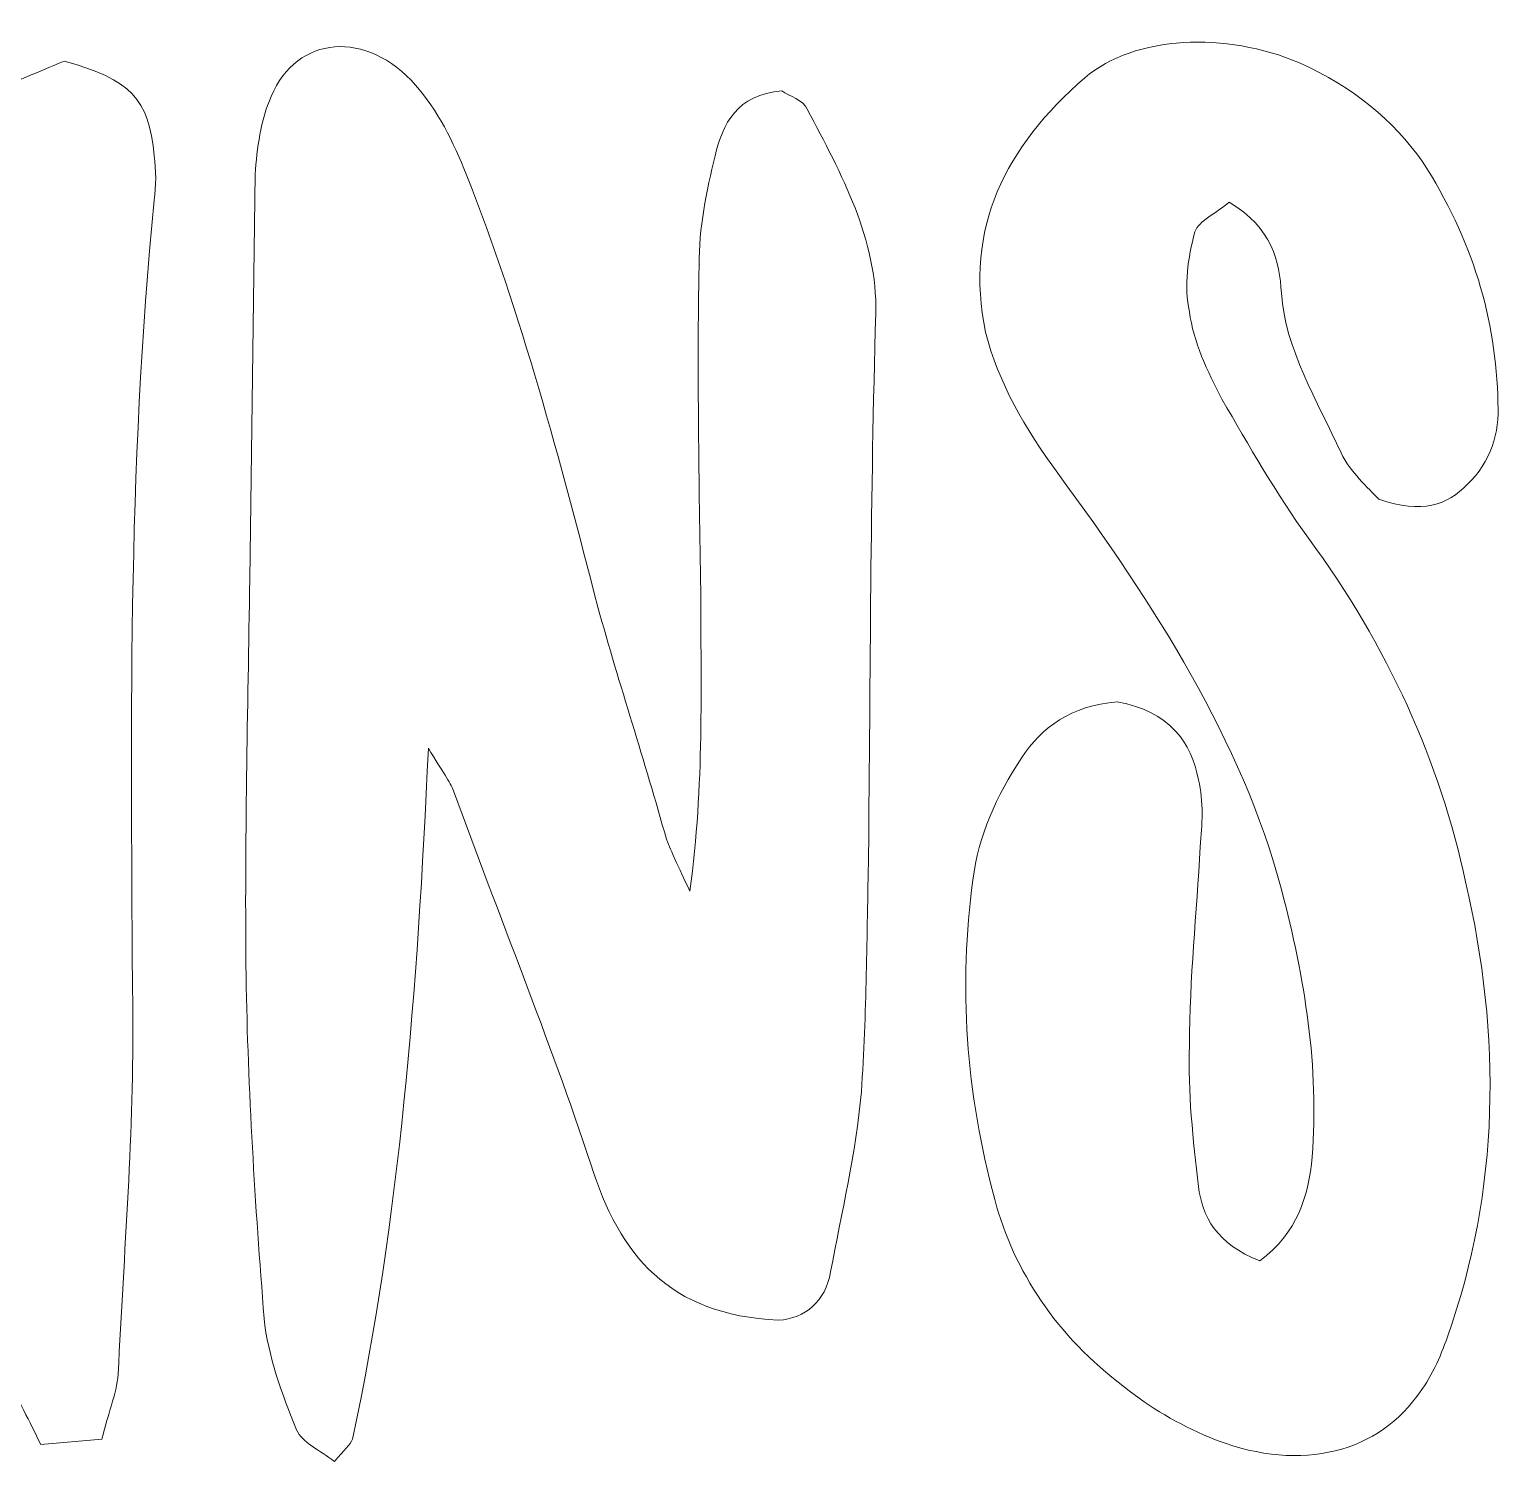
# Model space of a CAD drawing. Header units: inches. Extents: x 0.62 to 5.37, y -5.79 to -0.4.
# Drawn here: x 3.96 to 5.071, y -5.766 to -4.677 of the extents above; entities that cross this region are included whole.
import ezdxf

# ---------------------------------------------------------------- set-up
doc = ezdxf.new("R2010")
doc.units = ezdxf.units.IN
doc.header["$MEASUREMENT"] = 0
doc.layers.add('Layer 1', color=7, linetype='Continuous')

msp = doc.modelspace()

# ---------------------------------------------------------------- linework, layer by layer
at = {"layer": 'Layer 1', "lineweight": 0}
for points, knots in [([(4.5279, -4.7235), (4.4939, -4.7263), (4.483, -4.7487), (4.4775, -4.7725), (4.4708, -4.7992), (4.4653, -4.8272), (4.4653, -4.8552), (4.4639, -4.9364), (4.4653, -5.0192), (4.4666, -5.1004), (4.4666, -5.1733), (4.4693, -5.2461), (4.4585, -5.3274), (4.4489, -5.3078), (4.4449, -5.298), (4.4407, -5.2882), (4.4244, -5.2293), (4.4053, -5.1718), (4.389, -5.113), (4.3604, -5.0023), (4.3318, -4.893), (4.2897, -4.7865), (4.2801, -4.7627), (4.2679, -4.7375), (4.2515, -4.7193), (4.2148, -4.6772), (4.1617, -4.6815), (4.1426, -4.7277), (4.1345, -4.7459), (4.1318, -4.7669), (4.1304, -4.7865), (4.1304, -4.7865), (4.1263, -5.092), (4.1263, -5.092), (4.1249, -5.1915), (4.1223, -5.2909), (4.1236, -5.3918), (4.1249, -5.4773), (4.1304, -5.5641), (4.1372, -5.6496), (4.1399, -5.6777), (4.1508, -5.7071), (4.1617, -5.7337), (4.1658, -5.7435), (4.1794, -5.7491), (4.1903, -5.7576), (4.1971, -5.7491), (4.2026, -5.7449), (4.2039, -5.7407), (4.2393, -5.5739), (4.2529, -5.4031), (4.2611, -5.2195), (4.272, -5.2377), (4.2774, -5.2447), (4.2801, -5.2517), (4.3142, -5.3456), (4.3523, -5.4381), (4.3836, -5.5333), (4.4053, -5.602), (4.4422, -5.6469), (4.5252, -5.651), (4.5456, -5.6496), (4.5606, -5.637), (4.5646, -5.6146), (4.5729, -5.5698), (4.5837, -5.5249), (4.5878, -5.4787), (4.5919, -5.4198), (4.5919, -5.361), (4.5932, -5.3007), (4.5946, -5.1648), (4.5946, -5.0275), (4.5987, -4.8916), (4.6, -4.8356), (4.5729, -4.7865), (4.547, -4.7375), (4.5443, -4.7305), (4.5333, -4.7277), (4.5279, -4.7235)], [0, 0, 0, 0, 1, 1, 1, 2, 2, 2, 3, 3, 3, 4, 4, 4, 5, 5, 5, 6, 6, 6, 7, 7, 7, 8, 8, 8, 9, 9, 9, 10, 10, 10, 11, 11, 11, 12, 12, 12, 13, 13, 13, 14, 14, 14, 15, 15, 15, 16, 16, 16, 17, 17, 17, 18, 18, 18, 19, 19, 19, 20, 20, 20, 21, 21, 21, 22, 22, 22, 23, 23, 23, 24, 24, 24, 25, 25, 25, 26, 26, 26, 26]), ([(4.8653, -4.8075), (4.898, -4.8272), (4.9034, -4.8524), (4.9047, -4.8762), (4.9075, -4.9183), (4.932, -4.9575), (4.9497, -4.9967), (4.9565, -5.0107), (4.9702, -5.0233), (4.9783, -5.0317), (5.011, -5.043), (5.03, -5.0359), (5.045, -5.0205), (5.0627, -5.0037), (5.0695, -4.9813), (5.0681, -4.9589), (5.0668, -4.8958), (5.0491, -4.8356), (5.011, -4.7767), (4.9892, -4.7459), (4.9592, -4.7207), (4.9184, -4.7025), (4.8626, -4.6787), (4.7945, -4.6815), (4.7564, -4.7137), (4.6965, -4.7656), (4.6652, -4.8272), (4.6815, -4.9056), (4.691, -4.9435), (4.7115, -4.9785), (4.736, -5.0121), (4.8095, -5.1116), (4.8748, -5.2139), (4.9047, -5.326), (4.9225, -5.3933), (4.9333, -5.4605), (4.9279, -5.5278), (4.9252, -5.5572), (4.917, -5.5852), (4.8884, -5.6062), (4.8558, -5.5936), (4.8449, -5.5726), (4.8422, -5.5501), (4.8381, -5.5151), (4.834, -5.4787), (4.8354, -5.4436), (4.8354, -5.3933), (4.8408, -5.3442), (4.8435, -5.2938), (4.8449, -5.2769), (4.8462, -5.2601), (4.8422, -5.2433), (4.8367, -5.2153), (4.8204, -5.1915), (4.7809, -5.1845), (4.7455, -5.1873), (4.7238, -5.2041), (4.7088, -5.2265), (4.6897, -5.2559), (4.6761, -5.2853), (4.672, -5.319), (4.6611, -5.3989), (4.6666, -5.4787), (4.6884, -5.5599), (4.7033, -5.6146), (4.7346, -5.6623), (4.7863, -5.7015), (4.8054, -5.7169), (4.8272, -5.7295), (4.8503, -5.7393), (4.9143, -5.7659), (4.9742, -5.7533), (5.0069, -5.7085), (5.0178, -5.6945), (5.0246, -5.679), (5.03, -5.6636), (5.0695, -5.553), (5.0708, -5.4367), (5.0437, -5.3204), (5.0246, -5.2307), (4.9851, -5.1424), (4.9252, -5.0611), (4.9007, -5.0275), (4.8803, -4.9911), (4.8598, -4.9561), (4.849, -4.9351), (4.8381, -4.9126), (4.8354, -4.8903), (4.8312, -4.8706), (4.834, -4.8496), (4.8395, -4.83), (4.8422, -4.8215), (4.8558, -4.8159), (4.8653, -4.8075)], [0, 0, 0, 0, 1, 1, 1, 2, 2, 2, 3, 3, 3, 4, 4, 4, 5, 5, 5, 6, 6, 6, 7, 7, 7, 8, 8, 8, 9, 9, 9, 10, 10, 10, 11, 11, 11, 12, 12, 12, 13, 13, 13, 14, 14, 14, 15, 15, 15, 16, 16, 16, 17, 17, 17, 18, 18, 18, 19, 19, 19, 20, 20, 20, 21, 21, 21, 22, 22, 22, 23, 23, 23, 24, 24, 24, 25, 25, 25, 26, 26, 26, 27, 27, 27, 28, 28, 28, 29, 29, 29, 30, 30, 30, 31, 31, 31, 31]), ([(3.9863, -4.7011), (3.9658, -4.7095), (3.944, -4.7193), (3.9196, -4.7291), (3.8883, -4.7725), (3.8815, -4.8174), (3.876, -4.8636), (3.861, -4.9785), (3.8692, -5.0934), (3.88, -5.2083), (3.8868, -5.2938), (3.895, -5.3792), (3.9005, -5.4647), (3.9059, -5.5432), (3.9209, -5.6202), (3.9454, -5.6945), (3.9508, -5.7113), (3.9604, -5.7267), (3.9686, -5.7449), (3.9686, -5.7449), (4.0148, -5.7407), (4.0148, -5.7407), (4.019, -5.7225), (4.0257, -5.7071), (4.0271, -5.6917), (4.0312, -5.6006), (4.0393, -5.5082), (4.038, -5.4156), (4.0366, -5.2125), (4.0339, -5.0093), (4.0543, -4.8061), (4.0557, -4.795), (4.0557, -4.7837), (4.0543, -4.7725), (4.0502, -4.7291), (4.0366, -4.7151), (3.9863, -4.7011)], [0, 0, 0, 0, 1, 1, 1, 2, 2, 2, 3, 3, 3, 4, 4, 4, 5, 5, 5, 6, 6, 6, 7, 7, 7, 8, 8, 8, 9, 9, 9, 10, 10, 10, 11, 11, 11, 12, 12, 12, 12])]:
    msp.add_open_spline(points, degree=3, knots=knots, dxfattribs=at)

doc.saveas('drawing.dxf')
